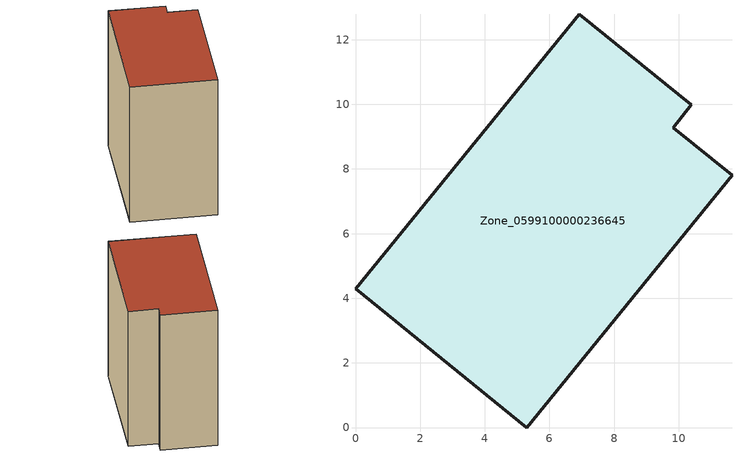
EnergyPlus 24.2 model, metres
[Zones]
Zone_0599100000236645
 floor ground (C_G): 0,4.29 6.92,12.78 10.39,9.98 9.83,9.28 11.65,7.81 5.3,0 z0
 wall outside (C_F): 6.92,12.78 0,4.29 5.3,0 11.65,7.81 9.83,9.28 10.39,9.98 6.92,12.78 z0:12.25
 roof outside (C_R): 0,4.29 5.3,0 11.65,7.81 9.83,9.28 10.39,9.98 6.92,12.78 z12.25
[BUILDING]
Pand.0599100000236645: North Axis=0; Terrain=City; Loads Convergence Tolerance Value=0.04; Temperature Convergence Tolerance Value=0.4; Solar Distribution=FullExterior; Maximum Number of Warmup Days=25; Minimum Number of Warmup Days=1
[Site:Location]
Rotterdam.The.Hague.AP_ZH_NLD Design_Conditions: Latitude=51.96; Longitude=4.45; Time Zone=1; Elevation=-4.5
[SITE:GROUNDTEMPERATURE:BUILDINGSURFACE]
18, 18, 18, 18, 18, 18, 18, 18, 18, 18, 18, 18
[MATERIAL] Thermal Absorptance=0.9; Solar Absorptance=0.7; Visible Absorptance=0.7
Name | Roughness | Thickness | Conductivity | Density | Specific Heat
G.TI.1946 | MediumSmooth | 0.15 | 1 | 540 | 1210
F.TI.1946 | Rough | 0.3 | 0.857143 | 1920 | 840
R.TI.1946 | MediumRough | 0.2 | 0.1 | 1500 | 1000
[CONSTRUCTION]
C_G: G.TI.1946
C_F: F.TI.1946
C_R: R.TI.1946
[ZONE]
Zone_0599100000236645: Type=1; Multiplier=1; Ceiling Height=Autocalculate; Volume=Autocalculate; Floor Area=autocalculate; Part of Total Floor Area=Yes
[ZONEINFILTRATION:DESIGNFLOWRATE]
Infil_Zone_0599100000236645: Zone or ZoneList or Space or SpaceList=Zone_0599100000236645; Schedule=AlwaysOn; Design Flow Rate Calculation Method=Flow/Area; Flow Rate per Floor Area=0.003; Constant Term Coefficient=1; Temperature Term Coefficient=0; Velocity Term Coefficient=0; Velocity Squared Term Coefficient=0
[HVACTEMPLATE:ZONE:IDEALLOADSAIRSYSTEM]
Zone_0599100000236645: Maximum Heating Supply Air Temperature=50; Minimum Cooling Supply Air Temperature=13; Maximum Heating Supply Air Humidity Ratio=0.0156; Minimum Cooling Supply Air Humidity Ratio=0.0077; Heating Limit=NoLimit; Cooling Limit=NoLimit; Dehumidification Control Type=ConstantSensibleHeatRatio; Cooling Sensible Heat Ratio=0.7; Dehumidification Setpoint=60; Humidification Control Type=None; Humidification Setpoint=30; Outdoor Air Method=None; Outdoor Air Flow Rate per Person=0.00944; Outdoor Air Flow Rate per Zone Floor Area=0; Outdoor Air Flow Rate per Zone=0; Demand Controlled Ventilation Type=None; Outdoor Air Economizer Type=NoEconomizer; Heat Recovery Type=None; Sensible Heat Recovery Effectiveness=0.7; Latent Heat Recovery Effectiveness=0.65
[ZONECONTROL:THERMOSTAT]
ThermostatControl_Zone_0599100000236645: Zone or ZoneList=Zone_0599100000236645; Control Type Schedule=DualSetpointControlType; Control 1=Thermostat_Zone_0599100000236645; Temperature Difference Between Cutout And Setpoint=0
[THERMOSTATSETPOINT:DUALSETPOINT]
Thermostat_Zone_0599100000236645: Heating Setpoint Temperature Schedule=HeatingSetpoint_Zone_0599100000236645; Cooling Setpoint Temperature Schedule=CoolingSetpoint_Zone_0599100000236645
[SCHEDULE:COMPACT]
HeatingSetpoint_Zone_0599100000236645: Through: 12/31, For: AllDays, Until: 24:00, 21
CoolingSetpoint_Zone_0599100000236645: Through: 12/31, For: AllDays, Until: 24:00, 24
DualSetpointControlType: Through: 12/31, For: AllDays, Until: 24:00, 4
AlwaysOn: Through: 12/31, For: AllDays, Until: 24:00, 1
